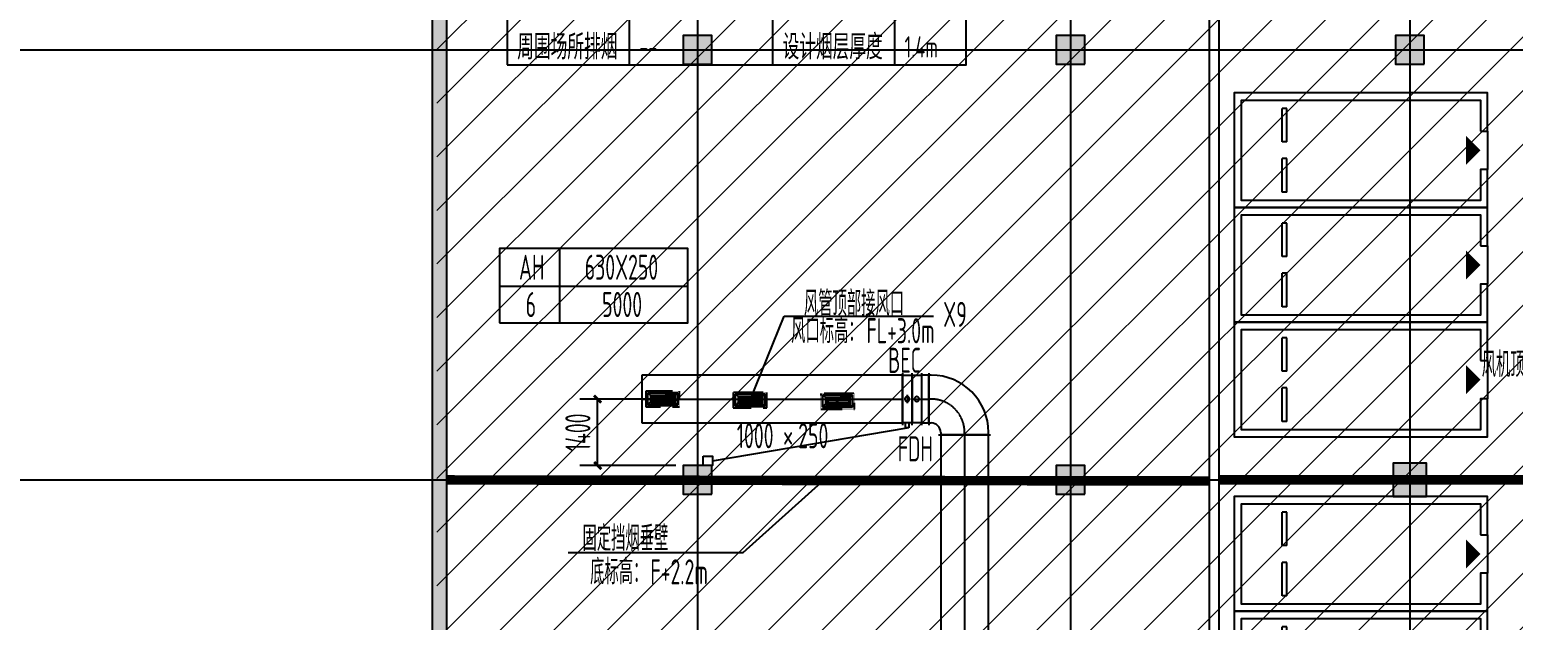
# Model space of a CAD drawing. Extents: x -20827274 to 1300756471, y -549375 to 3431892.
# Drawn here: x -103877 to -72846, y -259199 to -246835 of the extents above; entities that cross this region are included whole.
import ezdxf

# ---------------------------------------------------------------- set-up
doc = ezdxf.new("R2010")
doc.units = 0
doc.header["$LTSCALE"] = 10
for name, pattern in [('CENTER2', [1.125, 0.75, -0.125, 0.125, -0.125]), ('DASH', [0.35, 0.25, -0.1]), ('暖附图底图$0$DASH', [0.35, 0.25, -0.1]), ('暖附图底图$0$DOTE', [2.42, 2, -0.2, 0.02, -0.2])]:
    doc.linetypes.add(name, pattern=pattern)
for name, color, linetype in [('1-zs', 3, 'Continuous'), ('1-标注暖通', 4, 'Continuous'), ('DUCT-排烟中心线', 5, 'CENTER2'), ('DUCT-排烟标注', 3, 'Continuous'), ('DUCT-排烟法兰', 4, 'Continuous'), ('DUCT-排烟管', 2, 'Continuous'), ('DUCT-排烟管立管', 2, 'Continuous'), ('DUCT-排烟管端线', 4, 'Continuous'), ('DUCT-排烟阀门', 7, 'Continuous'), ('DUCT-排风风口', 7, 'Continuous'), ('H-PUB_TAB', 7, 'Continuous'), ('H-TH_DIM', 3, 'Continuous'), ('Hvac-Hide', 8, 'DASH'), ('PUB_HATCH', 8, 'Continuous'), ('暖附图底图$0$00-停车位', 8, 'Continuous'), ('暖附图底图$0$1-标注暖通', 8, 'Continuous'), ('暖附图底图$0$A-COLUMN', 8, 'Continuous'), ('暖附图底图$0$A-WALL', 8, 'Continuous'), ('暖附图底图$0$DOTE', 8, 'Continuous'), ('暖附图底图$0$PUB_HATCH', 8, 'Continuous')]:
    doc.layers.add(name, color=color, linetype=linetype)
doc.layers.add('F-非人防区', color=105, linetype='Continuous', lineweight=15)
doc.styles.add('8B2_02', font='tssdeng.shx', dxfattribs={"width": 0.6, "bigfont": 'TSSDCHN.shx'})
doc.styles.add('8B2_02_T3', font='tssdeng.shx', dxfattribs={"width": 0.6, "bigfont": 'TSSDCHN.shx'})
doc.styles.add('_THVAC_PIPEDN', font='tssdeng.shx', dxfattribs={"width": 0.7, "height": 3.5, "bigfont": 'tssdchn.shx'})
doc.dimstyles.new('_TCH_ARCH&&150', dxfattribs={"dimtxt": 525, "dimasz": 150, "dimexe": 375, "dimexo": 450, "dimgap": 150, "dimtad": 1, "dimdec": 0, "dimrnd": 50, "dimzin": 0, "dimdsep": 46, "dimtxsty": '8B2_02_T3', "dimblk": 'ARCHTICK', "dimcen": 0.09, "dimclrt": 7, "dimazin": 2, "dimtfac": 1, "dimtdec": 0, "dimtix": 1, "dimtmove": 2, "dimatfit": 3, "dimfxl": 0, "dimtolj": 1, "dimtzin": 0, "dimarcsym": 0})

# ---------------------------------------------------------------- blocks, each defined once
blk = doc.blocks.new('$风口$00000108')
for p, q in [((-250, 135), (-190, 75)), ((-250, -135), (-250, 135)), ((200, 25), (-190, 25)), ((250, 135), (200, 75)), ((250, 135), (250, -135)), ((-250, -135), (-190, -75)), ((250, -135), (-250, -135)), ((200, -25), (-190, -25)), ((200, -75), (250, -135))]:
    blk.add_line(p, q)
at = {"linetype": 'Continuous'}
blk.add_line((250, 135), (-250, 135), dxfattribs=at)
at = {"lineweight": 40}
for p, q in [((-190, 75), (200, 75)), ((-190, -75), (-190, 75)), ((200, 75), (200, -75)), ((-190, -75), (200, -75))]:
    blk.add_line(p, q, dxfattribs=at)
blk = doc.blocks.new('暖附图底图$0$车位2400x5300')
at = {"layer": '暖附图底图$0$00-停车位', "color": 251}
for p, q in [((-875, -1000), (-175, -1000)), ((-875, -1100), (-875, -1000)), ((-875, -1100), (-175, -1100)), ((-175, -1100), (-175, -1000)), ((175, -1000), (875, -1000)), ((175, -1100), (175, -1000)), ((175, -1100), (875, -1100)), ((875, -1100), (875, -1000)), ((400, -5300), (-400, -5300))]:
    blk.add_line(p, q, dxfattribs=at)
blk.add_lwpolyline([(400, -5150), (400, -5300), (1200, -5300), (1200, 0), (-1200, 0), (-1200, -5300), (-400, -5300), (-400, -5150), (-1050, -5150), (-1050, -150), (1050, -150), (1050, -5150), (400, -5150)], dxfattribs=at)
blk.add_lwpolyline([(0, -5150, 0, 600, 0), (0, -4850, 600, 600, 0)], format="xyseb", dxfattribs=at)
blk = doc.blocks.new('_FZH')
blk.add_lwpolyline([(-0.5, -0.5), (0.5, -0.5), (0.5, 0.5), (-0.5, 0.5)], close=True)
at = {"layer": 'PUB_HATCH'}
blk.add_solid([(-0.5, -0.5), (0.5, -0.5), (-0.5, 0.5), (0.5, 0.5)], dxfattribs=at)
blk = doc.blocks.new('暖附图底图$0$AFSFCS')
at = {"layer": '暖附图底图$0$PUB_HATCH'}
blk.add_hatch(color=256, dxfattribs=at).paths.add_polyline_path([(-95158.6, -220260.4), (-95458.6, -220260.4), (-95458.6, -287560.4), (-95158.6, -287560.4)])
at = {"layer": '暖附图底图$0$A-WALL'}
for p, q in [((-95458.6, -220260.4), (-95458.6, -287560.4)), ((-95158.6, -220260.4), (-95158.6, -287560.4)), ((-79208.6, -243560.4), (-79208.6, -262020.4)), ((-79008.6, -243360.4), (-79008.6, -262120.4))]:
    blk.add_line(p, q, dxfattribs=at)
at = {"layer": '暖附图底图$0$DOTE', "color": 127, "linetype": '暖附图底图$0$DOTE', "ltscale": 1.5}
for p, q in [((-95158.6, -155629.3), (-95158.6, -385768.2)), ((-89908.6, -155629.3), (-89908.6, -385768.2)), ((-82108.6, -155629.3), (-82108.6, -385768.2)), ((-75008.6, -155629.3), (-75008.6, -385768.2))]:
    blk.add_line(p, q, dxfattribs=at)
at = {"layer": '暖附图底图$0$DOTE', "color": 16, "linetype": '暖附图底图$0$DOTE', "ltscale": 1.5}
for p, q in [((-113117.3, -247260.4), (10791.4, -247260.4)), ((-113117.3, -256260.4), (10791.4, -256260.4))]:
    blk.add_line(p, q, dxfattribs=at)
at = {"layer": '暖附图底图$0$00-停车位', "rotation": 90}
for p in [(-78683.6, -249360.4), (-78683.6, -251760.4), (-78683.6, -254160.4), (-78683.6, -257810.4), (-78683.6, -260210.4)]:
    blk.add_blockref('暖附图底图$0$车位2400x5300', p, dxfattribs=at)
at = {"layer": '暖附图底图$0$A-COLUMN', "rotation": 90}
for p, xscale, yscale, zscale in [((-89908.6, -247260.4), 600, 600, 600), ((-82108.6, -247260.4), 600, 600, 600), ((-75008.6, -247260.4), 600, 600, 600), ((-89908.6, -256260.4), 600, 600, 600), ((-82108.6, -256260.4), 600, 600, 600), ((-75008.6, -256260.4), 700, 700, 700)]:
    blk.add_blockref('_FZH', p, dxfattribs=dict(at, xscale=xscale, yscale=yscale, zscale=zscale))
blk = doc.blocks.new('暖附图底图')
at = {"layer": '暖附图底图$0$1-标注暖通', "linetype": '暖附图底图$0$DASH'}
blk.add_blockref('暖附图底图$0$AFSFCS', (500000, 0), dxfattribs=at)
blk = doc.blocks.new('_ArchTick')
at = {"color": 0, "linetype": 'ByBlock', "const_width": 0.4}
blk.add_lwpolyline([(-0.5, -0.5), (0.5, 0.5)], dxfattribs=at)
blk = doc.blocks.new('*D1131')
at = {"layer": 'Defpoints', "color": 0, "transparency": 16777216}
for p in [(-91998, -254567), (-89909, -254567), (-89909, -255960)]:
    blk.add_point(p, dxfattribs=at)
at = {"layer": 'H-TH_DIM', "color": 0, "lineweight": -2, "transparency": 16777216}
for p, q in [((-90359, -254567), (-92373, -254567)), ((-91998, -255960), (-91998, -254567)), ((-90359, -255960), (-92373, -255960))]:
    blk.add_line(p, q, dxfattribs=at)
at = {"layer": 'H-TH_DIM', "color": 0, "lineweight": -2, "transparency": 16777216, "xscale": 150, "yscale": 150, "zscale": 150}
for p, rotation in [((-91998, -254567), 90), ((-91998, -255960), 270)]:
    blk.add_blockref('_ArchTick', p, dxfattribs=dict(at, rotation=rotation))
at = {"layer": 'H-TH_DIM', "color": 7, "transparency": 16777216, "insert": (-92411, -255264), "char_height": 525, "attachment_point": 5, "rotation": 90, "style": '8B2_02_T3'}
blk.add_mtext('\\A1;1400', dxfattribs=at)

msp = doc.modelspace()

# ---------------------------------------------------------------- hatches: boundary and pattern name
at = {"layer": 'F-非人防区'}
h = msp.add_hatch(dxfattribs=at)
h.set_pattern_fill('ANSI31', color=8, scale=500)
h.set_pattern_definition([(45, (-67108.6, 126739.6), (-561.266, 561.266), [])])
edge = h.paths.add_edge_path()
edge.add_line((26041.4, -160910.4), (26041.4, -174910.4))
edge.add_line((26041.4, -174910.4), (44466.4, -174910.4))
edge.add_line((44466.4, -174910.4), (44466.4, -230535.4))
edge.add_line((44466.4, -230535.4), (29591.4, -230535.4))
edge.add_line((29591.4, -230535.4), (29591.4, -228585.4))
edge.add_line((29591.4, -228585.4), (32466.4, -228585.4))
edge.add_line((32466.4, -228585.4), (32466.4, -223185.4))
edge.add_line((32466.4, -223185.4), (6116.4, -223185.4))
edge.add_line((6116.4, -223185.4), (6116.4, -236210.4))
edge.add_line((6116.4, -236210.4), (5916.4, -236210.4))
edge.add_line((5916.4, -236210.4), (5921.1, -289912.2))
edge.add_line((5921.1, -289912.2), (35191.4, -289912.2))
edge.add_line((35191.4, -289912.2), (35191.4, -296310.4))
edge.add_line((35191.4, -296310.4), (35041.4, -296310.4))
edge.add_line((35041.4, -296310.4), (35041.4, -296910.4))
edge.add_line((35041.4, -296910.4), (35641.4, -296910.4))
edge.add_line((35641.4, -296910.4), (44736.4, -305099.6))
edge.add_line((44736.4, -305099.6), (22456.5, -329844))
edge.add_line((22456.5, -329844), (22456.5, -340006.4))
edge.add_line((22456.5, -340006.4), (-13248.1, -379660.4))
edge.add_line((-13248.1, -379660.4), (-90108.6, -379660.4))
edge.add_line((-90108.6, -379660.4), (-90108.6, -373660.4))
edge.add_line((-90108.6, -373660.4), (-91358.6, -373660.4))
edge.add_arc((-91358.6, -361660.4), 12000, 180, 270, ccw=False)
edge.add_line((-103358.6, -361660.4), (-103358.6, -333450.4))
edge.add_line((-103358.6, -333450.4), (-95358.6, -333436.6))
edge.add_line((-95358.6, -333436.6), (-95358.6, -160610.4))
edge.add_line((-95358.6, -160610.4), (-86333.4, -160610.4))
edge.add_line((-86333.4, -160610.4), (-86333.6, -149790))
edge.add_line((-86333.6, -149790), (-73433.4, -149790))
edge.add_line((-73433.4, -149790), (-73433.4, -160610.4))
edge.add_line((-73433.4, -160610.4), (26041.4, -160910.4))

# ---------------------------------------------------------------- linework, layer by layer
at = {"layer": '1-标注暖通'}
for p, q in [((-88808.7, -254590.4, 2000), (-88095.8, -252830.7)), ((-88095.8, -252830.7), (-84973.1, -252830.7)), ((-89593.6, -255860.4), (-85523, -255167.4, 2000)), ((-88956.5, -257779.2), (-87313.2, -256308.8)), ((-92617, -257779.2), (-88956.5, -257779.2))]:
    msp.add_line(p, q, dxfattribs=at)
for points in [[(-94049.7, -252972.5), (-90113.7, -252972.5), (-90113.7, -251413.7), (-94049.7, -251413.7)], [(-89793.6, -255760.4), (-89593.6, -255760.4), (-89593.6, -255960.4), (-89793.6, -255960.4)]]:
    msp.add_lwpolyline(points, close=True, dxfattribs=at)
for points in [[(-92797.2, -251413.7), (-92797.2, -252972.5)], [(-94049.7, -252204.1), (-90113.7, -252204.1)]]:
    msp.add_lwpolyline(points, dxfattribs=at)
at = {"layer": '1-标注暖通', "linetype": 'DASH', "const_width": 200}
for points in [[(-79207.4, -256282.1), (-95158.6, -256260.4)], [(-67533.6, -256260.4), (-79007.4, -256260.4)]]:
    msp.add_lwpolyline(points, dxfattribs=at)
at = {"layer": 'DUCT-排烟中心线'}
for p, q in [((-91072.7, -254567.3), (-85623.2, -254567.3)), ((-85222.6, -254567.3), (-85072.8, -254567.3)), ((-85022.6, -254567.3), (-85072.6, -254567.3)), ((-84322.6, -255317.3), (-84322.6, -255267.3)), ((-84322.6, -255317.5), (-84322.6, -266303.8))]:
    msp.add_line(p, q, dxfattribs=at)
msp.add_arc((-85022.6, -255267.3), 700, 0, 90, dxfattribs=at)
at = {"layer": 'DUCT-排烟法兰'}
for p, q in [((-85623.1, -254022.3), (-85623.1, -255112.3)), ((-85422.9, -254022.3), (-85422.9, -255112.3)), ((-85222.7, -254022.3), (-85222.7, -255112.3)), ((-85072.7, -254022.3), (-85072.7, -255112.3)), ((-84867.6, -255317.4), (-83777.6, -255317.4)), ((-85182.6, -256217.4), (-83462.6, -256217.4))]:
    msp.add_line(p, q, dxfattribs=at)
at = {"layer": 'DUCT-排烟法兰', "color": 18, "true_color": 0x000000}
for p in [(-90638.5, -254567.3, -0.1), (-90638.5, -254567.3, 0.1), (-88808.7, -254590.4, -0.1), (-88808.7, -254590.4, 0.1), (-86978.9, -254613.6, -0.1), (-86978.9, -254613.6, 0.1), (-85623.2, -254567.3, 2000), (-85623, -254567.3, 2000), (-85423, -254567.3, 2000), (-85422.8, -254567.3, 2000), (-85222.8, -254567.3, 2000), (-85222.6, -254567.3, 2000), (-85072.8, -254567.3, 2000), (-85072.6, -254567.3, 2000), (-84322.6, -255317.3, 2000), (-84322.6, -255317.5, 2000), (-84322.6, -256217.3, 2000), (-84322.6, -256217.5, 2000)]:
    msp.add_point(p, dxfattribs=at)
at = {"layer": 'DUCT-排烟管'}
for p, q in [((-85623.2, -254067.3), (-91072.7, -254067.3)), ((-91072.7, -254067.3), (-91072.7, -255067.3)), ((-85623.2, -255067.3), (-85623.2, -254067.3)), ((-85623, -254067.3), (-85423, -254067.3)), ((-85422.8, -254067.3), (-85222.8, -254067.3)), ((-85072.8, -254067.3), (-85222.6, -254067.3)), ((-85222.6, -254067.3), (-85222.6, -255067.3)), ((-85072.8, -255067.3), (-85072.8, -254067.3)), ((-85022.6, -254067.3), (-85072.6, -254067.3)), ((-91072.7, -255067.3), (-85623.2, -255067.3)), ((-85423, -255067.3), (-85623, -255067.3)), ((-85222.8, -255067.3), (-85422.8, -255067.3)), ((-85222.6, -255067.3), (-85072.8, -255067.3)), ((-85072.6, -255067.3), (-85022.6, -255067.3)), ((-84822.6, -255267.3), (-84822.6, -255317.3)), ((-84822.6, -255317.5), (-84822.6, -266303.8)), ((-83822.6, -255317.5), (-84822.6, -255317.5)), ((-83822.6, -255317.3), (-83822.6, -255267.3)), ((-83822.6, -266303.8), (-83822.6, -255317.5))]:
    msp.add_line(p, q, dxfattribs=at)
for radius in [1200, 200]:
    msp.add_arc((-85022.6, -255267.3), radius, 0, 90, dxfattribs=at)
at = {"layer": 'DUCT-排烟管', "color": 18, "true_color": 0x000000}
for p in [(-85072.6, -254567.3, 2000), (-84322.6, -255317.3, 2000)]:
    msp.add_point(p, dxfattribs=at)
at = {"layer": 'DUCT-排烟管立管'}
for p, q in [((-90323.5, -254442.3), (-90953.5, -254442.3)), ((-90953.5, -254442.3), (-90953.5, -254692.3)), ((-90323.5, -254692.3), (-90323.5, -254442.3)), ((-90953.5, -254692.3), (-90323.5, -254692.3)), ((-88493.7, -254465.4), (-89123.7, -254465.4)), ((-89123.7, -254465.4), (-89123.7, -254715.4)), ((-89123.7, -254715.4), (-88493.7, -254715.4)), ((-88493.7, -254715.4), (-88493.7, -254465.4)), ((-86663.9, -254488.6), (-87293.9, -254488.6)), ((-87293.9, -254488.6), (-87293.9, -254738.6)), ((-87293.9, -254738.6), (-86663.9, -254738.6)), ((-86663.9, -254738.6), (-86663.9, -254488.6))]:
    msp.add_line(p, q, dxfattribs=at)
at = {"layer": 'DUCT-排烟管端线'}
for p, q in [((-85623, -254067.3), (-85623, -255067.3)), ((-85423, -254067.3), (-85423, -255067.3)), ((-85422.8, -254067.3), (-85422.8, -255067.3)), ((-85222.8, -254067.3), (-85222.8, -255067.3)), ((-85072.6, -254067.3), (-85072.6, -255067.3)), ((-90796, -254504.8), (-90323.5, -254442.3)), ((-90953.5, -254692.3), (-90796, -254504.8)), ((-89123.7, -254715.4), (-88966.2, -254527.9)), ((-88966.2, -254527.9), (-88493.7, -254465.4)), ((-87293.9, -254738.6), (-87136.4, -254551.1)), ((-87136.4, -254551.1), (-86663.9, -254488.6)), ((-83822.6, -255317.3), (-84822.6, -255317.3))]:
    msp.add_line(p, q, dxfattribs=at)
at = {"layer": 'DUCT-排烟阀门'}
for p, q in [((-85572.6, -254561), (-85573, -254567.3)), ((-85573, -254567.3), (-85572.6, -254573.5)), ((-85571.4, -254554.8), (-85572.6, -254561)), ((-85572.6, -254573.5), (-85571.4, -254579.7)), ((-85569.5, -254548.9), (-85571.4, -254554.8)), ((-85571.4, -254579.7), (-85569.5, -254585.7)), ((-85566.8, -254543.2), (-85569.5, -254548.9)), ((-85569.5, -254585.7), (-85566.8, -254591.4)), ((-85563.4, -254537.9), (-85566.8, -254543.2)), ((-85566.8, -254591.4), (-85563.4, -254596.7)), ((-85559.4, -254533), (-85563.4, -254537.9)), ((-85563.4, -254596.7), (-85559.4, -254601.5)), ((-85554.9, -254528.7), (-85559.4, -254533)), ((-85559.4, -254601.5), (-85554.9, -254605.8)), ((-85549.8, -254525.1), (-85554.9, -254528.7)), ((-85554.9, -254605.8), (-85549.8, -254609.5)), ((-85544.3, -254522), (-85549.8, -254525.1)), ((-85549.8, -254609.5), (-85544.3, -254612.5)), ((-85538.4, -254519.7), (-85544.3, -254522)), ((-85544.3, -254612.5), (-85538.4, -254614.8)), ((-85532.4, -254518.2), (-85538.4, -254519.7)), ((-85538.4, -254614.8), (-85532.4, -254616.4)), ((-85526.1, -254517.4), (-85532.4, -254518.2)), ((-85532.4, -254616.4), (-85526.1, -254617.2)), ((-85519.8, -254517.4), (-85526.1, -254517.4)), ((-85526.1, -254617.2), (-85519.8, -254617.2)), ((-85523, -254479.8), (-85523, -254654.8)), ((-85513.6, -254518.2), (-85519.8, -254517.4)), ((-85519.8, -254617.2), (-85513.6, -254616.4)), ((-85507.5, -254519.7), (-85513.6, -254518.2)), ((-85513.6, -254616.4), (-85507.5, -254614.8)), ((-85501.7, -254522), (-85507.5, -254519.7)), ((-85507.5, -254614.8), (-85501.7, -254612.5)), ((-85496.2, -254525.1), (-85501.7, -254522)), ((-85501.7, -254612.5), (-85496.2, -254609.5)), ((-85491.1, -254528.7), (-85496.2, -254525.1)), ((-85496.2, -254609.5), (-85491.1, -254605.8)), ((-85486.5, -254533), (-85491.1, -254528.7)), ((-85491.1, -254605.8), (-85486.5, -254601.5)), ((-85482.5, -254537.9), (-85486.5, -254533)), ((-85486.5, -254601.5), (-85482.5, -254596.7)), ((-85479.2, -254543.2), (-85482.5, -254537.9)), ((-85482.5, -254596.7), (-85479.2, -254591.4)), ((-85476.5, -254548.9), (-85479.2, -254543.2)), ((-85479.2, -254591.4), (-85476.5, -254585.7)), ((-85474.6, -254554.8), (-85476.5, -254548.9)), ((-85476.5, -254585.7), (-85474.6, -254579.7)), ((-85473.4, -254561), (-85474.6, -254554.8)), ((-85474.6, -254579.7), (-85473.4, -254573.5)), ((-85473, -254567.3), (-85473.4, -254561)), ((-85473.4, -254573.5), (-85473, -254567.3)), ((-85410.3, -254567.3), (-85235.3, -254567.3)), ((-85372.4, -254561), (-85372.8, -254567.3)), ((-85372.8, -254567.3), (-85372.4, -254573.5)), ((-85371.2, -254554.8), (-85372.4, -254561)), ((-85372.4, -254573.5), (-85371.2, -254579.7)), ((-85369.3, -254548.9), (-85371.2, -254554.8)), ((-85371.2, -254579.7), (-85369.3, -254585.7)), ((-85366.6, -254543.2), (-85369.3, -254548.9)), ((-85369.3, -254585.7), (-85366.6, -254591.4)), ((-85363.2, -254537.9), (-85366.6, -254543.2)), ((-85366.6, -254591.4), (-85363.2, -254596.7)), ((-85359.2, -254533), (-85363.2, -254537.9)), ((-85363.2, -254596.7), (-85359.2, -254601.5)), ((-85354.7, -254528.7), (-85359.2, -254533)), ((-85359.2, -254601.5), (-85354.7, -254605.8)), ((-85349.6, -254525.1), (-85354.7, -254528.7)), ((-85354.7, -254605.8), (-85349.6, -254609.5)), ((-85344.1, -254522), (-85349.6, -254525.1)), ((-85349.6, -254609.5), (-85344.1, -254612.5)), ((-85338.2, -254519.7), (-85344.1, -254522)), ((-85344.1, -254612.5), (-85338.2, -254614.8)), ((-85332.2, -254518.2), (-85338.2, -254519.7)), ((-85338.2, -254614.8), (-85332.2, -254616.4)), ((-85325.9, -254517.4), (-85332.2, -254518.2)), ((-85332.2, -254616.4), (-85325.9, -254617.2)), ((-85319.6, -254517.4), (-85325.9, -254517.4)), ((-85325.9, -254617.2), (-85319.6, -254617.2)), ((-85313.4, -254518.2), (-85319.6, -254517.4)), ((-85319.6, -254617.2), (-85313.4, -254616.4)), ((-85307.3, -254519.7), (-85313.4, -254518.2)), ((-85313.4, -254616.4), (-85307.3, -254614.8)), ((-85301.5, -254522), (-85307.3, -254519.7)), ((-85307.3, -254614.8), (-85301.5, -254612.5)), ((-85296, -254525.1), (-85301.5, -254522)), ((-85301.5, -254612.5), (-85296, -254609.5)), ((-85290.9, -254528.7), (-85296, -254525.1)), ((-85296, -254609.5), (-85290.9, -254605.8)), ((-85286.3, -254533), (-85290.9, -254528.7)), ((-85290.9, -254605.8), (-85286.3, -254601.5)), ((-85282.3, -254537.9), (-85286.3, -254533)), ((-85286.3, -254601.5), (-85282.3, -254596.7)), ((-85279, -254543.2), (-85282.3, -254537.9)), ((-85282.3, -254596.7), (-85279, -254591.4)), ((-85276.3, -254548.9), (-85279, -254543.2)), ((-85279, -254591.4), (-85276.3, -254585.7)), ((-85274.4, -254554.8), (-85276.3, -254548.9)), ((-85276.3, -254585.7), (-85274.4, -254579.7)), ((-85273.2, -254561), (-85274.4, -254554.8)), ((-85274.4, -254579.7), (-85273.2, -254573.5)), ((-85272.8, -254567.3), (-85273.2, -254561)), ((-85273.2, -254573.5), (-85272.8, -254567.3)), ((-85556.2, -255167.3), (-85556.2, -255067.3)), ((-85489.8, -255067.3), (-85489.8, -255167.3)), ((-85489.8, -255167.3), (-85556.2, -255167.3))]:
    msp.add_line(p, q, dxfattribs=at)
at = {"layer": 'H-PUB_TAB'}
msp.add_lwpolyline([(-93889, -247571.5), (-84289, -247571.5), (-84289, -243821.5), (-93889, -243821.5)], close=True, dxfattribs=at)
for points in [[(-91339, -243821.5), (-91339, -247571.5)], [(-88339, -243821.5), (-88339, -247571.5)], [(-85789, -243821.5), (-85789, -247571.5)]]:
    msp.add_lwpolyline(points, dxfattribs=at)
at = {"layer": 'Hvac-Hide'}
for p, q in [((-90991, -254404.8), (-90991, -254729.8)), ((-90286, -254404.8), (-90991, -254404.8)), ((-90286, -254729.8), (-90286, -254404.8)), ((-89161.2, -254427.9), (-89161.2, -254752.9)), ((-88456.2, -254427.9), (-89161.2, -254427.9)), ((-88456.2, -254752.9), (-88456.2, -254427.9)), ((-87331.4, -254451.1), (-87331.4, -254776.1)), ((-86626.4, -254451.1), (-87331.4, -254451.1)), ((-86626.4, -254776.1), (-86626.4, -254451.1)), ((-90991, -254729.8), (-90286, -254729.8)), ((-89161.2, -254752.9), (-88456.2, -254752.9)), ((-87331.4, -254776.1), (-86626.4, -254776.1))]:
    msp.add_line(p, q, dxfattribs=at)

# ---------------------------------------------------------------- block references
at = {"layer": '1-zs'}
msp.add_blockref('暖附图底图', (-500000, 0), dxfattribs=at)
at = {"layer": 'DUCT-排风风口', "xscale": 1.26, "yscale": 0.9259259259259259}
for p in [(-90638.5, -254567.3, 2600), (-88808.7, -254590.4, 2600), (-86978.9, -254613.6, 2600)]:
    msp.add_blockref('$风口$00000108', p, dxfattribs=at)

# ---------------------------------------------------------------- texts
at = {"layer": '1-标注暖通', "style": '8B2_02', "width": 0.6}
for s, p in [('AH', (-93641.5, -252071.4)), ('630X250', (-92267.2, -252071.4)), ('风管顶部接风口', (-87683.9, -252829.8)), ('6', (-93502.2, -252850.8)), ('5000', (-91903.7, -252850.8)), ('X9', (-84769.4, -253057.7)), ('风口标高：', (-87950.5, -253400)), ('FL+3.0m', (-86375.5, -253400)), ('BEC', (-85922.4, -254019.5)), ('风机顶安装高度：', (-73506.6, -254106.7)), ('FDH', (-85721.2, -255871.6)), ('固定挡烟垂壁', (-92313.8, -257746.5)), ('底标高：', (-92153.7, -258447)), ('F+2.2m', (-90893.7, -258447))]:
    msp.add_text(s, height=525, dxfattribs=at).set_placement(p)
at = {"layer": 'DUCT-排烟标注', "style": '8B2_02', "width": 0.6}
for s, p in [('1000', (-89086.6, -255597.1, 2000)), ('250', (-87802.4, -255597.1, 2000)), ('×', (-88117.4, -255597.1, 2000))]:
    msp.add_text(s, height=525, dxfattribs=at).set_placement(p)
at = {"layer": 'H-PUB_TAB', "style": '_THVAC_PIPEDN'}
for s, height, width, p in [('周围场所排烟', 525, 0.7, (-93679, -247459)), ('设计烟层厚度', 525, 0.7, (-88129, -247459)), ('1.4m', 446.25, 0.658824, (-85579, -247419.6)), ('--', 446.25, 0.658824, (-91129, -247419.6))]:
    msp.add_text(s, height=height, dxfattribs=dict(at, width=width)).set_placement(p)

# ---------------------------------------------------------------- dimensions: what is measured, and where the dimension line sits
at = {"layer": 'H-TH_DIM', "color": 1}
dim = msp.add_aligned_dim(p1=(-89908.6, -255960.4), p2=(-89908.6, -254567.3), distance=2089.5, dimstyle='_TCH_ARCH&&150', dxfattribs=at)
dim.commit()
dim.dimension.update_dxf_attribs({"geometry": '*D1131', "text_midpoint": (-92410.6, -255263.8)})

doc.saveas('drawing.dxf')
